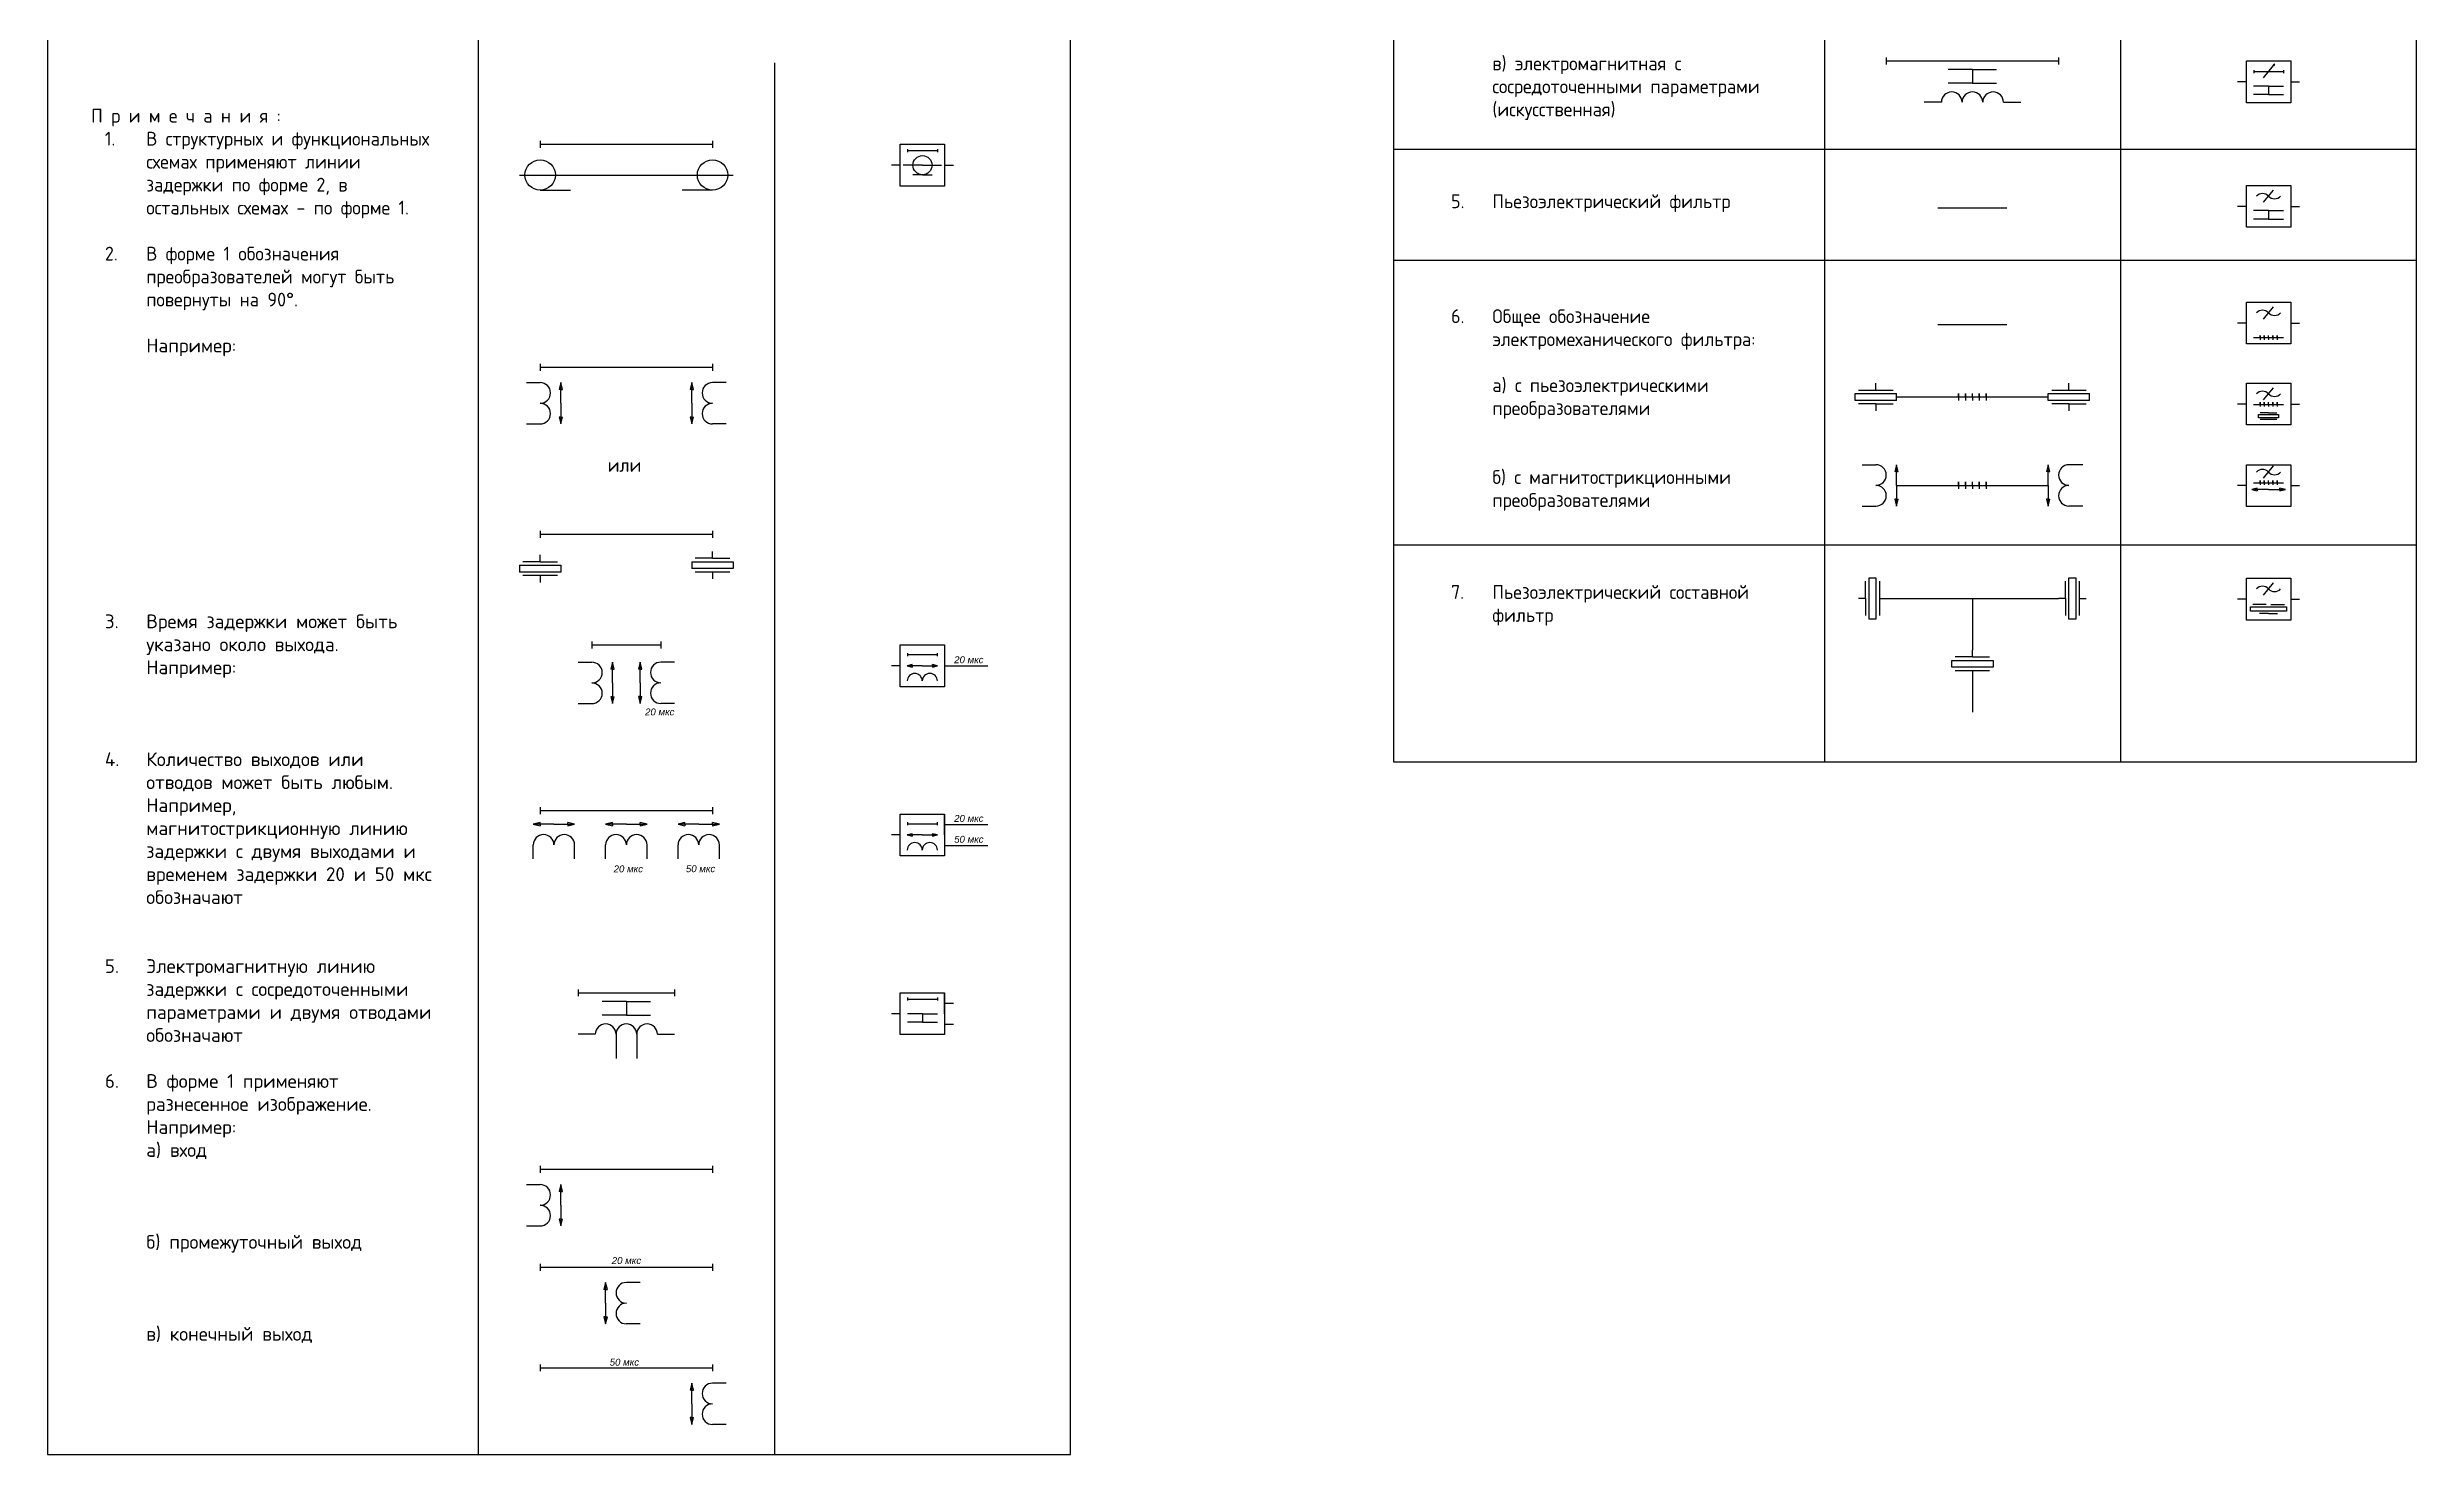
# Model space of a CAD drawing. Header units: millimetres. Extents: x 313 to 1942, y 262 to 1320.
# Drawn here: x 1255 to 1942, y 572 to 981 of the extents above; entities that cross this region are included whole.
import ezdxf

# ---------------------------------------------------------------- set-up
doc = ezdxf.new("R2010")
doc.units = ezdxf.units.MM
doc.layers.add('Рамка', color=250, linetype='Continuous', lineweight=25)
doc.styles.get("Standard").update_dxf_attribs({"font": 'arial.ttf'})

msp = doc.modelspace()

# ---------------------------------------------------------------- hatches: boundary and pattern name
at = {"layer": 'Рамка'}
h = msp.add_hatch(color=0, dxfattribs=at)
h.dxf.hatch_style = 1
h.paths.add_polyline_path([(1900.3, 975.48), (1900.41, 975.4), (1900.75, 975.82)])
h.paths.add_polyline_path([(1900.75, 975.82), (1900.41, 975.4), (1900.51, 975.31)])
at = {"layer": 'Рамка', "lineweight": 30}
h = msp.add_hatch(color=0, dxfattribs=at)
h.dxf.hatch_style = 1
h.paths.add_polyline_path([(1403.06, 881.4), (1403.56, 881.4), (1403.56, 883.4)])
h.paths.add_polyline_path([(1403.56, 883.4), (1403.56, 881.4), (1404.06, 881.4)])
h.paths.add_polyline_path([(1403.56, 871.4), (1403.56, 873.4), (1403.06, 873.4)])
h.paths.add_polyline_path([(1403.56, 871.4), (1404.06, 873.4), (1403.56, 873.4)])
h = msp.add_hatch(color=0, dxfattribs=at)
h.dxf.hatch_style = 1
h.paths.add_polyline_path([(1442.06, 873.4), (1441.56, 873.4), (1441.56, 871.4)])
h.paths.add_polyline_path([(1441.56, 871.4), (1441.56, 873.4), (1441.06, 873.4)])
h.paths.add_polyline_path([(1441.56, 883.4), (1441.56, 881.4), (1442.06, 881.4)])
h.paths.add_polyline_path([(1441.56, 883.4), (1441.06, 881.4), (1441.56, 881.4)])
h = msp.add_hatch(color=0, dxfattribs=at)
h.dxf.hatch_style = 1
h.paths.add_polyline_path([(1790.55, 857.58), (1791.05, 857.58), (1791.05, 859.58)])
h.paths.add_polyline_path([(1791.05, 859.58), (1791.05, 857.58), (1791.55, 857.58)])
h.paths.add_polyline_path([(1791.05, 847.58), (1791.05, 849.58), (1790.55, 849.58)])
h.paths.add_polyline_path([(1791.05, 847.58), (1791.55, 849.58), (1791.05, 849.58)])
h = msp.add_hatch(color=0, dxfattribs=at)
h.dxf.hatch_style = 1
h.paths.add_polyline_path([(1835.55, 849.58), (1835.05, 849.58), (1835.05, 847.58)])
h.paths.add_polyline_path([(1835.05, 847.58), (1835.05, 849.58), (1834.55, 849.58)])
h.paths.add_polyline_path([(1835.05, 859.58), (1835.05, 857.58), (1835.55, 857.58)])
h.paths.add_polyline_path([(1835.05, 859.58), (1834.55, 857.58), (1835.05, 857.58)])
h = msp.add_hatch(color=0, dxfattribs=at)
h.dxf.hatch_style = 1
h.paths.add_polyline_path([(1895.7, 851.98), (1895.7, 852.39), (1894.08, 852.39)])
h.paths.add_polyline_path([(1894.08, 852.39), (1895.7, 852.39), (1895.7, 852.79)])
h.paths.add_polyline_path([(1903.84, 852.39), (1902.21, 852.39), (1902.21, 851.98)])
h.paths.add_polyline_path([(1903.84, 852.39), (1902.21, 852.79), (1902.21, 852.39)])
h = msp.add_hatch(color=0, dxfattribs=at)
h.dxf.hatch_style = 1
h.paths.add_polyline_path([(1418.06, 800.27), (1418.56, 800.27), (1418.56, 802.27)])
h.paths.add_polyline_path([(1418.56, 802.27), (1418.56, 800.27), (1419.06, 800.27)])
h.paths.add_polyline_path([(1418.56, 790.27), (1418.56, 792.27), (1418.06, 792.27)])
h.paths.add_polyline_path([(1418.56, 790.27), (1419.06, 792.27), (1418.56, 792.27)])
h = msp.add_hatch(color=0, dxfattribs=at)
h.dxf.hatch_style = 1
h.paths.add_polyline_path([(1427.06, 792.3), (1426.56, 792.3), (1426.56, 790.3)])
h.paths.add_polyline_path([(1426.56, 790.3), (1426.56, 792.3), (1426.06, 792.3)])
h.paths.add_polyline_path([(1426.56, 802.3), (1426.56, 800.3), (1427.06, 800.3)])
h.paths.add_polyline_path([(1426.56, 802.3), (1426.06, 800.3), (1426.56, 800.3)])
h = msp.add_hatch(color=0, dxfattribs=at)
h.dxf.hatch_style = 1
h.paths.add_polyline_path([(1505.49, 800.84), (1505.49, 801.21), (1504.03, 801.21)])
h.paths.add_polyline_path([(1504.03, 801.21), (1505.49, 801.21), (1505.49, 801.57)])
h.paths.add_polyline_path([(1512.79, 801.21), (1511.33, 801.21), (1511.33, 800.84)])
h.paths.add_polyline_path([(1512.79, 801.21), (1511.33, 801.57), (1511.33, 801.21)])
h = msp.add_hatch(color=0, dxfattribs=at)
h.dxf.hatch_style = 1
h.paths.add_polyline_path([(1397.56, 754.76), (1397.56, 755.26), (1395.56, 755.26)])
h.paths.add_polyline_path([(1395.56, 755.26), (1397.56, 755.26), (1397.56, 755.76)])
h.paths.add_polyline_path([(1407.56, 755.26), (1405.56, 755.26), (1405.56, 754.76)])
h.paths.add_polyline_path([(1407.56, 755.26), (1405.56, 755.76), (1405.56, 755.26)])
h = msp.add_hatch(color=0, dxfattribs=at)
h.dxf.hatch_style = 1
h.paths.add_polyline_path([(1418.56, 754.76), (1418.56, 755.26), (1416.56, 755.26)])
h.paths.add_polyline_path([(1416.56, 755.26), (1418.56, 755.26), (1418.56, 755.76)])
h.paths.add_polyline_path([(1428.56, 755.26), (1426.56, 755.26), (1426.56, 754.76)])
h.paths.add_polyline_path([(1428.56, 755.26), (1426.56, 755.76), (1426.56, 755.26)])
h = msp.add_hatch(color=0, dxfattribs=at)
h.dxf.hatch_style = 1
h.paths.add_polyline_path([(1439.56, 754.76), (1439.56, 755.26), (1437.56, 755.26)])
h.paths.add_polyline_path([(1437.56, 755.26), (1439.56, 755.26), (1439.56, 755.76)])
h.paths.add_polyline_path([(1449.56, 755.26), (1447.56, 755.26), (1447.56, 754.76)])
h.paths.add_polyline_path([(1449.56, 755.26), (1447.56, 755.76), (1447.56, 755.26)])
h = msp.add_hatch(color=0, dxfattribs=at)
h.dxf.hatch_style = 1
h.paths.add_polyline_path([(1505.49, 751.79), (1505.49, 752.15), (1504.03, 752.15)])
h.paths.add_polyline_path([(1504.03, 752.15), (1505.49, 752.15), (1505.49, 752.52)])
h.paths.add_polyline_path([(1512.79, 752.15), (1511.33, 752.15), (1511.33, 751.79)])
h.paths.add_polyline_path([(1512.79, 752.15), (1511.33, 752.52), (1511.33, 752.15)])
h = msp.add_hatch(color=0, dxfattribs=at)
h.dxf.hatch_style = 1
h.paths.add_polyline_path([(1403.06, 648.73), (1403.56, 648.73), (1403.56, 650.73)])
h.paths.add_polyline_path([(1403.56, 650.73), (1403.56, 648.73), (1404.06, 648.73)])
h.paths.add_polyline_path([(1403.56, 638.73), (1403.56, 640.73), (1403.06, 640.73)])
h.paths.add_polyline_path([(1403.56, 638.73), (1404.06, 640.73), (1403.56, 640.73)])
h = msp.add_hatch(color=0, dxfattribs=at)
h.dxf.hatch_style = 1
h.paths.add_polyline_path([(1417.06, 612.32), (1416.56, 612.32), (1416.56, 610.32)])
h.paths.add_polyline_path([(1416.56, 610.32), (1416.56, 612.32), (1416.06, 612.32)])
h.paths.add_polyline_path([(1416.56, 622.32), (1416.56, 620.32), (1417.06, 620.32)])
h.paths.add_polyline_path([(1416.56, 622.32), (1416.06, 620.32), (1416.56, 620.32)])
h = msp.add_hatch(color=0, dxfattribs=at)
h.dxf.hatch_style = 1
h.paths.add_polyline_path([(1442.06, 583.12), (1441.56, 583.12), (1441.56, 581.12)])
h.paths.add_polyline_path([(1441.56, 581.12), (1441.56, 583.12), (1441.06, 583.12)])
h.paths.add_polyline_path([(1441.56, 593.12), (1441.56, 591.12), (1442.06, 591.12)])
h.paths.add_polyline_path([(1441.56, 593.12), (1441.06, 591.12), (1441.56, 591.12)])

# ---------------------------------------------------------------- linework, layer by layer
at = {"layer": 'Рамка', "color": 0, "lineweight": 30}
for p, q in [((1254.61, 1250), (1254.61, 572.38)), ((1379.61, 1250), (1379.61, 572.38)), ((1551.41, 572.38), (1551.41, 1250)), ((1645.1, 1250), (1645.1, 773.41)), ((1770.1, 1250), (1770.1, 773.41)), ((1941.91, 773.41), (1941.91, 1250)), ((1856, 1225.33), (1856, 773.41)), ((1465.51, 976.21), (1465.51, 572.38)), ((1645.1, 951.07), (1941.91, 951.07)), ((1645.1, 918.9), (1941.91, 918.9)), ((1645.1, 836.35), (1941.91, 836.35)), ((1645.1, 773.41), (1941.91, 773.41)), ((1254.61, 572.38), (1551.41, 572.38))]:
    msp.add_line(p, q, dxfattribs=at)
at = {"layer": 'Рамка', "color": 0}
for p, q in [((1645.1, 1056.7), (1645.1, 951.07)), ((1788.05, 977.72), (1788.05, 975.72)), ((1788.05, 976.72), (1838.05, 976.72)), ((1838.05, 977.72), (1838.05, 975.72)), ((1813.05, 974.22), (1806.05, 974.22)), ((1813.05, 970.22), (1806.05, 970.22)), ((1813.05, 974.22), (1813.05, 970.22)), ((1813.05, 974.22), (1820.05, 974.22)), ((1813.05, 970.22), (1820.05, 970.22)), ((1892.53, 970.66), (1889.96, 970.66)), ((1898.96, 969.42), (1894.62, 969.42)), ((1894.64, 974.05), (1894.64, 973.18)), ((1894.64, 973.62), (1903.27, 973.62)), ((1897.51, 971.84), (1900.41, 975.4)), ((1898.96, 969.42), (1898.96, 966.94)), ((1898.96, 969.42), (1903.29, 969.42)), ((1900.75, 975.82), (1900.3, 975.48)), ((1900.41, 975.4), (1900.3, 975.48)), ((1900.41, 975.4), (1900.75, 975.82)), ((1900.41, 975.4), (1900.51, 975.31)), ((1900.51, 975.31), (1900.75, 975.82)), ((1903.27, 974.05), (1903.27, 973.18)), ((1905.38, 970.66), (1907.95, 970.66)), ((1804.05, 964.72), (1799.05, 964.72)), ((1822.05, 964.72), (1827.05, 964.72)), ((1898.96, 966.94), (1894.62, 966.94)), ((1898.96, 966.94), (1903.29, 966.94)), ((1397.56, 953.54), (1397.56, 951.54)), ((1397.56, 952.54), (1447.56, 952.54)), ((1447.56, 953.54), (1447.56, 951.54)), ((1504.14, 951.16), (1504.14, 950.29)), ((1504.14, 950.73), (1512.78, 950.73)), ((1512.78, 951.16), (1512.78, 950.29)), ((1645.1, 951.07), (1645.1, 918.9)), ((1391.56, 943.62), (1453.56, 943.62)), ((1502.03, 946.47), (1499.46, 946.47)), ((1508.46, 946.47), (1502.9, 946.47)), ((1508.46, 943.7), (1505.68, 943.7)), ((1508.46, 946.47), (1514.02, 946.47)), ((1508.46, 943.7), (1511.24, 943.7)), ((1514.89, 946.47), (1517.46, 946.47)), ((1397.56, 939.22), (1406.35, 939.22)), ((1447.56, 939.22), (1438.77, 939.22)), ((1897.51, 935.71), (1900.41, 939.27)), ((1803.05, 934.13), (1823.05, 934.13)), ((1892.53, 934.53), (1889.96, 934.53)), ((1898.96, 933.29), (1894.62, 933.29)), ((1898.96, 930.81), (1894.62, 930.81)), ((1898.96, 933.29), (1898.96, 930.81)), ((1898.96, 933.29), (1903.29, 933.29)), ((1898.96, 930.81), (1903.29, 930.81)), ((1905.38, 934.53), (1907.95, 934.53)), ((1645.1, 918.9), (1645.1, 836.35)), ((1892.53, 900.66), (1889.96, 900.66)), ((1897.51, 901.84), (1900.41, 905.4)), ((1905.38, 900.66), (1907.95, 900.66)), ((1803.05, 900.26), (1823.05, 900.26)), ((1894.62, 896.45), (1903.29, 896.45)), ((1896.48, 896.45), (1896.48, 897.07)), ((1896.48, 897.07), (1896.48, 895.83)), ((1897.72, 896.45), (1897.72, 897.07)), ((1897.72, 897.07), (1897.72, 895.83)), ((1898.96, 896.45), (1898.96, 897.07)), ((1898.96, 896.45), (1898.96, 895.83)), ((1900.2, 896.45), (1900.2, 897.07)), ((1900.2, 897.07), (1900.2, 895.83)), ((1901.44, 896.45), (1901.44, 897.07)), ((1901.44, 897.07), (1901.44, 895.83)), ((1397.56, 888.83), (1397.56, 886.83)), ((1397.56, 887.83), (1447.56, 887.83)), ((1447.56, 888.83), (1447.56, 886.83)), ((1393.56, 883.4), (1397.56, 883.4)), ((1403.56, 883.4), (1403.06, 881.4)), ((1403.56, 881.4), (1403.06, 881.4)), ((1403.56, 881.4), (1403.56, 883.4)), ((1404.06, 881.4), (1403.56, 883.4)), ((1403.56, 877.4), (1403.56, 881.4)), ((1403.56, 881.4), (1404.06, 881.4)), ((1441.56, 883.4), (1441.06, 881.4)), ((1441.56, 881.4), (1441.06, 881.4)), ((1441.56, 881.4), (1441.56, 883.4)), ((1442.06, 881.4), (1441.56, 883.4)), ((1441.56, 877.4), (1441.56, 881.4)), ((1441.56, 881.4), (1442.06, 881.4)), ((1451.56, 883.4), (1447.56, 883.4)), ((1779.05, 878.24), (1779.05, 880.24)), ((1779.05, 880.24), (1785.05, 880.24)), ((1780.05, 881.24), (1790.05, 881.24)), ((1785.05, 881.24), (1785.05, 883.24)), ((1785.05, 880.24), (1791.05, 880.24)), ((1791.05, 878.24), (1791.05, 880.24)), ((1809.05, 879.24), (1809.05, 880.24)), ((1809.05, 880.24), (1809.05, 878.24)), ((1811.05, 879.24), (1811.05, 880.24)), ((1811.05, 880.24), (1811.05, 878.24)), ((1813.05, 879.24), (1813.05, 880.24)), ((1815.05, 879.24), (1815.05, 880.24)), ((1815.05, 880.24), (1815.05, 878.24)), ((1817.05, 879.24), (1817.05, 880.24)), ((1817.05, 880.24), (1817.05, 878.24)), ((1835.05, 878.24), (1835.05, 880.24)), ((1835.05, 880.24), (1841.05, 880.24)), ((1836.05, 881.24), (1846.05, 881.24)), ((1841.05, 881.24), (1841.05, 883.24)), ((1841.05, 880.24), (1847.05, 880.24)), ((1847.05, 878.24), (1847.05, 880.24)), ((1897.51, 878.36), (1900.41, 881.92)), ((1403.56, 873.4), (1403.06, 873.4)), ((1403.06, 873.4), (1403.56, 871.4)), ((1403.56, 877.4), (1403.56, 873.4)), ((1403.56, 873.4), (1404.06, 873.4)), ((1403.56, 873.4), (1403.56, 871.4)), ((1403.56, 871.4), (1404.06, 873.4)), ((1441.56, 873.4), (1441.06, 873.4)), ((1441.06, 873.4), (1441.56, 871.4)), ((1441.56, 877.4), (1441.56, 873.4)), ((1441.56, 873.4), (1442.06, 873.4)), ((1441.56, 873.4), (1441.56, 871.4)), ((1441.56, 871.4), (1442.06, 873.4)), ((1791.05, 878.24), (1779.05, 878.24)), ((1785.05, 877.24), (1780.05, 877.24)), ((1785.05, 877.24), (1790.05, 877.24)), ((1785.05, 877.24), (1785.05, 875.24)), ((1791.05, 879.24), (1835.05, 879.24)), ((1813.05, 879.24), (1813.05, 878.24)), ((1847.05, 878.24), (1835.05, 878.24)), ((1841.05, 877.24), (1836.05, 877.24)), ((1841.05, 877.24), (1846.05, 877.24)), ((1841.05, 877.24), (1841.05, 875.24)), ((1892.53, 877.18), (1889.96, 877.18)), ((1894.62, 877.06), (1903.29, 877.06)), ((1896.06, 873.2), (1896.06, 874.16)), ((1896.06, 874.16), (1901.85, 874.16)), ((1898.96, 873.2), (1896.06, 873.2)), ((1896.48, 877.06), (1896.48, 877.68)), ((1896.48, 877.68), (1896.48, 876.44)), ((1898.96, 874.65), (1896.55, 874.65)), ((1897.72, 877.06), (1897.72, 877.68)), ((1897.72, 877.68), (1897.72, 876.44)), ((1898.96, 877.06), (1898.96, 877.68)), ((1898.96, 877.06), (1898.96, 876.44)), ((1898.96, 874.65), (1901.37, 874.65)), ((1901.85, 873.2), (1898.96, 873.2)), ((1900.2, 877.06), (1900.2, 877.68)), ((1900.2, 877.68), (1900.2, 876.44)), ((1901.44, 877.06), (1901.44, 877.68)), ((1901.44, 877.68), (1901.44, 876.44)), ((1901.85, 874.16), (1901.85, 873.2)), ((1905.38, 877.18), (1907.95, 877.18)), ((1393.56, 871.4), (1397.56, 871.4)), ((1451.56, 871.4), (1447.56, 871.4)), ((1781.05, 859.58), (1785.05, 859.58)), ((1791.05, 859.58), (1790.55, 857.58)), ((1791.05, 857.58), (1791.05, 859.58)), ((1791.55, 857.58), (1791.05, 859.58)), ((1835.05, 859.58), (1834.55, 857.58)), ((1835.05, 857.58), (1835.05, 859.58)), ((1835.55, 857.58), (1835.05, 859.58)), ((1845.05, 859.58), (1841.05, 859.58)), ((1897.51, 855.65), (1900.41, 859.21)), ((1791.05, 857.58), (1790.55, 857.58)), ((1791.05, 853.58), (1791.05, 857.58)), ((1791.05, 857.58), (1791.55, 857.58)), ((1791.05, 853.58), (1835.05, 853.58)), ((1791.05, 853.58), (1791.05, 849.58)), ((1809.05, 853.58), (1809.05, 854.58)), ((1809.05, 854.58), (1809.05, 852.58)), ((1811.05, 853.58), (1811.05, 854.58)), ((1811.05, 854.58), (1811.05, 852.58)), ((1813.05, 853.58), (1813.05, 854.58)), ((1813.05, 853.58), (1813.05, 852.58)), ((1815.05, 853.58), (1815.05, 854.58)), ((1815.05, 854.58), (1815.05, 852.58)), ((1817.05, 853.58), (1817.05, 854.58)), ((1817.05, 854.58), (1817.05, 852.58)), ((1835.05, 857.58), (1834.55, 857.58)), ((1835.05, 853.58), (1835.05, 857.58)), ((1835.05, 857.58), (1835.55, 857.58)), ((1835.05, 853.58), (1835.05, 849.58)), ((1892.53, 853.52), (1889.96, 853.52)), ((1895.7, 852.79), (1894.08, 852.39)), ((1895.7, 852.39), (1894.08, 852.39)), ((1894.08, 852.39), (1895.7, 851.98)), ((1894.62, 854.35), (1903.29, 854.35)), ((1895.7, 852.39), (1895.7, 852.79)), ((1898.96, 852.39), (1895.7, 852.39)), ((1895.7, 852.39), (1895.7, 851.98)), ((1896.48, 854.35), (1896.48, 854.97)), ((1896.48, 854.97), (1896.48, 853.74)), ((1897.72, 854.35), (1897.72, 854.97)), ((1897.72, 854.97), (1897.72, 853.74)), ((1898.96, 854.35), (1898.96, 854.97)), ((1898.96, 854.35), (1898.96, 853.74)), ((1898.96, 852.39), (1902.21, 852.39)), ((1900.2, 854.35), (1900.2, 854.97)), ((1900.2, 854.97), (1900.2, 853.74)), ((1901.44, 854.35), (1901.44, 854.97)), ((1901.44, 854.97), (1901.44, 853.74)), ((1902.21, 852.39), (1902.21, 852.79)), ((1903.84, 852.39), (1902.21, 852.79)), ((1902.21, 852.39), (1902.21, 851.98)), ((1902.21, 852.39), (1903.84, 852.39)), ((1902.21, 851.98), (1903.84, 852.39)), ((1905.38, 853.52), (1907.95, 853.52)), ((1781.05, 847.58), (1785.05, 847.58)), ((1791.05, 849.58), (1790.55, 849.58)), ((1790.55, 849.58), (1791.05, 847.58)), ((1791.05, 849.58), (1791.55, 849.58)), ((1791.05, 849.58), (1791.05, 847.58)), ((1791.05, 847.58), (1791.55, 849.58)), ((1835.05, 849.58), (1834.55, 849.58)), ((1834.55, 849.58), (1835.05, 847.58)), ((1835.05, 849.58), (1835.55, 849.58)), ((1835.05, 849.58), (1835.05, 847.58)), ((1835.05, 847.58), (1835.55, 849.58)), ((1845.05, 847.58), (1841.05, 847.58)), ((1397.56, 840.39), (1397.56, 838.39)), ((1397.56, 839.39), (1447.56, 839.39)), ((1447.56, 840.39), (1447.56, 838.39)), ((1397.56, 831.42), (1397.56, 833.42)), ((1447.56, 832.42), (1442.56, 832.42)), ((1447.56, 832.42), (1447.56, 834.42)), ((1447.56, 832.42), (1452.56, 832.42)), ((1645.1, 836.35), (1645.1, 773.41)), ((1391.56, 830.42), (1403.56, 830.42)), ((1391.56, 830.42), (1391.56, 828.42)), ((1397.56, 828.42), (1391.56, 828.42)), ((1397.56, 831.42), (1392.56, 831.42)), ((1397.56, 831.42), (1402.56, 831.42)), ((1403.56, 828.42), (1397.56, 828.42)), ((1397.56, 827.42), (1397.56, 825.42)), ((1403.56, 830.42), (1403.56, 828.42)), ((1441.56, 831.42), (1453.56, 831.42)), ((1441.56, 831.42), (1441.56, 829.42)), ((1447.56, 829.42), (1441.56, 829.42)), ((1453.56, 829.42), (1447.56, 829.42)), ((1447.56, 828.42), (1447.56, 826.42)), ((1453.56, 831.42), (1453.56, 829.42)), ((1782.05, 820.8), (1782.05, 825.8)), ((1783.05, 814.8), (1783.05, 826.8)), ((1783.05, 826.8), (1785.05, 826.8)), ((1785.05, 826.8), (1785.05, 820.8)), ((1840.05, 820.8), (1840.05, 825.8)), ((1841.05, 814.8), (1841.05, 826.8)), ((1841.05, 826.8), (1843.05, 826.8)), ((1843.05, 826.8), (1843.05, 820.8)), ((1897.51, 821.76), (1900.41, 825.31)), ((1782.05, 820.8), (1780.05, 820.8)), ((1782.05, 820.8), (1782.05, 815.8)), ((1785.05, 820.8), (1785.05, 814.8)), ((1786.05, 820.8), (1788.05, 820.8)), ((1788.05, 820.8), (1838.05, 820.8)), ((1813.05, 820.8), (1813.05, 805.8)), ((1840.05, 820.8), (1838.05, 820.8)), ((1840.05, 820.8), (1840.05, 815.8)), ((1843.05, 820.8), (1843.05, 814.8)), ((1844.05, 820.8), (1846.05, 820.8)), ((1892.53, 820.58), (1889.96, 820.58)), ((1893.7, 817.05), (1893.7, 818.36)), ((1893.7, 818.36), (1904.21, 818.36)), ((1898.3, 819.02), (1894.36, 819.02)), ((1899.61, 819.02), (1903.55, 819.02)), ((1904.21, 818.36), (1904.21, 817.05)), ((1905.38, 820.58), (1907.95, 820.58)), ((1785.05, 814.8), (1783.05, 814.8)), ((1843.05, 814.8), (1841.05, 814.8)), ((1904.21, 817.05), (1893.7, 817.05)), ((1898.96, 816.39), (1896.33, 816.39)), ((1898.96, 816.39), (1901.58, 816.39)), ((1412.56, 808.27), (1412.56, 806.27)), ((1412.56, 807.27), (1432.56, 807.27)), ((1432.56, 808.27), (1432.56, 806.27)), ((1504.13, 804.9), (1504.13, 804.04)), ((1504.13, 804.47), (1512.7, 804.47)), ((1512.7, 804.9), (1512.7, 804.04)), ((1813.05, 803.8), (1813.05, 805.8)), ((1408.56, 802.27), (1412.56, 802.27)), ((1418.56, 802.27), (1418.06, 800.27)), ((1418.56, 800.27), (1418.06, 800.27)), ((1418.56, 800.27), (1418.56, 802.27)), ((1419.06, 800.27), (1418.56, 802.27)), ((1418.56, 796.27), (1418.56, 800.27)), ((1418.56, 800.27), (1419.06, 800.27)), ((1426.56, 802.3), (1426.06, 800.3)), ((1426.56, 800.3), (1426.06, 800.3)), ((1426.56, 800.3), (1426.56, 802.3)), ((1427.06, 800.3), (1426.56, 802.3)), ((1426.56, 796.3), (1426.56, 800.3)), ((1426.56, 800.3), (1427.06, 800.3)), ((1436.56, 802.3), (1432.56, 802.3)), ((1502.03, 801.21), (1499.46, 801.21)), ((1505.49, 801.57), (1504.03, 801.21)), ((1505.49, 801.21), (1504.03, 801.21)), ((1504.03, 801.21), (1505.49, 800.84)), ((1505.49, 801.21), (1505.49, 801.57)), ((1508.41, 801.21), (1505.49, 801.21)), ((1505.49, 801.21), (1505.49, 800.84)), ((1508.41, 801.21), (1511.33, 801.21)), ((1511.33, 801.21), (1511.33, 801.57)), ((1512.79, 801.21), (1511.33, 801.57)), ((1511.33, 801.21), (1511.33, 800.84)), ((1511.33, 801.21), (1512.79, 801.21)), ((1511.33, 800.84), (1512.79, 801.21)), ((1514.89, 801.21), (1527.4, 801.21)), ((1807.05, 800.8), (1807.05, 802.8)), ((1807.05, 802.8), (1819.05, 802.8)), ((1813.05, 800.8), (1807.05, 800.8)), ((1813.05, 803.8), (1808.05, 803.8)), ((1813.05, 803.8), (1818.05, 803.8)), ((1819.05, 800.8), (1813.05, 800.8)), ((1813.05, 799.8), (1813.05, 787.8)), ((1819.05, 802.8), (1819.05, 800.8)), ((1418.56, 792.27), (1418.06, 792.27)), ((1418.06, 792.27), (1418.56, 790.27)), ((1418.56, 796.27), (1418.56, 792.27)), ((1418.56, 792.27), (1419.06, 792.27)), ((1418.56, 792.27), (1418.56, 790.27)), ((1418.56, 790.27), (1419.06, 792.27)), ((1426.56, 792.3), (1426.06, 792.3)), ((1426.06, 792.3), (1426.56, 790.3)), ((1426.56, 796.3), (1426.56, 792.3)), ((1426.56, 792.3), (1427.06, 792.3)), ((1426.56, 792.3), (1426.56, 790.3)), ((1426.56, 790.3), (1427.06, 792.3)), ((1408.56, 790.27), (1412.56, 790.27)), ((1436.56, 790.3), (1432.56, 790.3)), ((1397.56, 760.21), (1397.56, 758.21)), ((1397.56, 759.21), (1447.56, 759.21)), ((1447.56, 760.21), (1447.56, 758.21)), ((1514.89, 752.15), (1514.89, 758.21)), ((1397.56, 755.76), (1395.56, 755.26)), ((1397.56, 755.26), (1395.56, 755.26)), ((1395.56, 755.26), (1397.56, 754.76)), ((1395.56, 745.26), (1395.56, 749.26)), ((1397.56, 755.26), (1397.56, 755.76)), ((1401.56, 755.26), (1397.56, 755.26)), ((1397.56, 755.26), (1397.56, 754.76)), ((1401.56, 755.26), (1405.56, 755.26)), ((1405.56, 755.26), (1405.56, 755.76)), ((1407.56, 755.26), (1405.56, 755.76)), ((1405.56, 755.26), (1405.56, 754.76)), ((1405.56, 755.26), (1407.56, 755.26)), ((1405.56, 754.76), (1407.56, 755.26)), ((1407.56, 745.26), (1407.56, 749.26)), ((1418.56, 755.76), (1416.56, 755.26)), ((1418.56, 755.26), (1416.56, 755.26)), ((1416.56, 755.26), (1418.56, 754.76)), ((1416.56, 745.26), (1416.56, 749.26)), ((1418.56, 755.26), (1418.56, 755.76)), ((1422.56, 755.26), (1418.56, 755.26)), ((1418.56, 755.26), (1418.56, 754.76)), ((1422.56, 755.26), (1426.56, 755.26)), ((1426.56, 755.26), (1426.56, 755.76)), ((1428.56, 755.26), (1426.56, 755.76)), ((1426.56, 755.26), (1426.56, 754.76)), ((1426.56, 755.26), (1428.56, 755.26)), ((1426.56, 754.76), (1428.56, 755.26)), ((1428.56, 745.26), (1428.56, 749.26)), ((1439.56, 755.76), (1437.56, 755.26)), ((1439.56, 755.26), (1437.56, 755.26)), ((1437.56, 755.26), (1439.56, 754.76)), ((1437.56, 745.26), (1437.56, 749.26)), ((1439.56, 755.26), (1439.56, 755.76)), ((1443.56, 755.26), (1439.56, 755.26)), ((1439.56, 755.26), (1439.56, 754.76)), ((1443.56, 755.26), (1447.56, 755.26)), ((1447.56, 755.26), (1447.56, 755.76)), ((1449.56, 755.26), (1447.56, 755.76)), ((1447.56, 755.26), (1447.56, 754.76)), ((1447.56, 755.26), (1449.56, 755.26)), ((1447.56, 754.76), (1449.56, 755.26)), ((1449.56, 745.26), (1449.56, 749.26)), ((1502.03, 752.15), (1499.46, 752.15)), ((1505.49, 752.52), (1504.03, 752.15)), ((1505.49, 752.15), (1504.03, 752.15)), ((1504.03, 752.15), (1505.49, 751.79)), ((1504.13, 755.84), (1504.13, 754.98)), ((1504.13, 755.41), (1512.7, 755.41)), ((1505.49, 752.15), (1505.49, 752.52)), ((1508.41, 752.15), (1505.49, 752.15)), ((1505.49, 752.15), (1505.49, 751.79)), ((1508.41, 752.15), (1511.33, 752.15)), ((1511.33, 752.15), (1511.33, 752.52)), ((1512.79, 752.15), (1511.33, 752.52)), ((1511.33, 752.15), (1511.33, 751.79)), ((1511.33, 752.15), (1512.79, 752.15)), ((1511.33, 751.79), (1512.79, 752.15)), ((1512.7, 755.84), (1512.7, 754.98)), ((1514.89, 755.18), (1527.4, 755.18)), ((1514.89, 752.15), (1514.89, 746.09)), ((1514.89, 749.12), (1527.4, 749.12)), ((1408.56, 707.34), (1408.56, 705.34)), ((1408.56, 706.34), (1436.56, 706.34)), ((1422.56, 703.84), (1415.56, 703.84)), ((1422.56, 703.84), (1422.56, 699.84)), ((1422.56, 703.84), (1429.56, 703.84)), ((1436.56, 707.34), (1436.56, 705.34)), ((1504.14, 704.96), (1504.14, 704.1)), ((1504.14, 704.53), (1512.78, 704.53)), ((1512.78, 704.96), (1512.78, 704.1)), ((1514.89, 700.28), (1514.89, 706.34)), ((1514.89, 706.34), (1514.89, 703.31)), ((1514.89, 703.31), (1517.47, 703.31)), ((1413.56, 694.34), (1408.56, 694.34)), ((1422.56, 699.84), (1415.56, 699.84)), ((1419.56, 694.34), (1419.56, 687.34)), ((1422.56, 699.84), (1429.56, 699.84)), ((1425.56, 694.34), (1425.56, 687.34)), ((1431.56, 694.34), (1436.56, 694.34)), ((1502.03, 700.28), (1499.46, 700.28)), ((1508.46, 700.28), (1504.13, 700.28)), ((1508.46, 697.8), (1504.13, 697.8)), ((1508.46, 700.28), (1508.46, 697.8)), ((1508.46, 700.28), (1512.8, 700.28)), ((1508.46, 697.8), (1512.8, 697.8)), ((1514.89, 697.25), (1517.47, 697.25)), ((1397.56, 656.17), (1397.56, 654.17)), ((1397.56, 655.17), (1447.56, 655.17)), ((1447.56, 656.17), (1447.56, 654.17)), ((1393.56, 650.73), (1397.56, 650.73)), ((1403.56, 650.73), (1403.06, 648.73)), ((1403.56, 648.73), (1403.06, 648.73)), ((1403.56, 648.73), (1403.56, 650.73)), ((1404.06, 648.73), (1403.56, 650.73)), ((1403.56, 644.73), (1403.56, 648.73)), ((1403.56, 648.73), (1404.06, 648.73)), ((1403.56, 640.73), (1403.06, 640.73)), ((1403.06, 640.73), (1403.56, 638.73)), ((1403.56, 644.73), (1403.56, 640.73)), ((1403.56, 640.73), (1404.06, 640.73)), ((1403.56, 640.73), (1403.56, 638.73)), ((1403.56, 638.73), (1404.06, 640.73)), ((1393.56, 638.73), (1397.56, 638.73)), ((1397.56, 627.75), (1397.56, 625.75)), ((1397.56, 626.75), (1447.56, 626.75)), ((1447.56, 627.75), (1447.56, 625.75)), ((1416.56, 622.32), (1416.06, 620.32)), ((1416.56, 620.32), (1416.06, 620.32)), ((1416.56, 620.32), (1416.56, 622.32)), ((1417.06, 620.32), (1416.56, 622.32)), ((1416.56, 616.32), (1416.56, 620.32)), ((1416.56, 620.32), (1417.06, 620.32)), ((1426.56, 622.32), (1422.56, 622.32)), ((1416.56, 612.32), (1416.06, 612.32)), ((1416.06, 612.32), (1416.56, 610.32)), ((1416.56, 616.32), (1416.56, 612.32)), ((1416.56, 612.32), (1417.06, 612.32)), ((1416.56, 612.32), (1416.56, 610.32)), ((1416.56, 610.32), (1417.06, 612.32)), ((1426.56, 610.32), (1422.56, 610.32)), ((1397.56, 598.55), (1397.56, 596.55)), ((1447.56, 598.55), (1447.56, 596.55)), ((1397.56, 597.55), (1447.56, 597.55)), ((1441.56, 593.12), (1441.06, 591.12)), ((1441.56, 591.12), (1441.06, 591.12)), ((1441.56, 591.12), (1441.56, 593.12)), ((1442.06, 591.12), (1441.56, 593.12)), ((1441.56, 587.12), (1441.56, 591.12)), ((1441.56, 591.12), (1442.06, 591.12)), ((1451.56, 593.12), (1447.56, 593.12)), ((1441.56, 587.12), (1441.56, 583.12)), ((1441.56, 583.12), (1441.06, 583.12)), ((1441.06, 583.12), (1441.56, 581.12)), ((1441.56, 583.12), (1442.06, 583.12)), ((1441.56, 583.12), (1441.56, 581.12)), ((1441.56, 581.12), (1442.06, 583.12)), ((1451.56, 581.12), (1447.56, 581.12))]:
    msp.add_line(p, q, dxfattribs=at)
at = {"layer": 'Рамка', "color": 7}
for p, q in [((1901.37, 872.72), (1896.55, 872.72)), ((1402.56, 827.42), (1392.56, 827.42)), ((1452.56, 828.42), (1442.56, 828.42)), ((1786.05, 825.8), (1786.05, 815.8)), ((1844.05, 825.8), (1844.05, 815.8)), ((1818.05, 799.8), (1808.05, 799.8))]:
    msp.add_line(p, q, dxfattribs=at)
at = {"layer": 'Рамка', "color": 0}
for points in [[(1892.53, 976.72), (1905.38, 976.72), (1905.38, 964.6), (1892.53, 964.6)], [(1502.03, 952.54), (1514.89, 952.54), (1514.89, 940.41), (1502.03, 940.41)], [(1892.53, 940.59), (1905.38, 940.59), (1905.38, 928.47), (1892.53, 928.47)], [(1892.53, 906.72), (1905.38, 906.72), (1905.38, 894.6), (1892.53, 894.6)], [(1892.53, 883.24), (1905.38, 883.24), (1905.38, 871.12), (1892.53, 871.12)], [(1892.53, 859.58), (1905.38, 859.58), (1905.38, 847.46), (1892.53, 847.46)], [(1892.53, 826.64), (1905.38, 826.64), (1905.38, 814.52), (1892.53, 814.52)], [(1502.03, 807.27), (1514.89, 807.27), (1514.89, 795.15), (1502.03, 795.15)], [(1502.03, 758.21), (1514.89, 758.21), (1514.89, 746.09), (1502.03, 746.09)], [(1502.03, 706.34), (1514.89, 706.34), (1514.89, 694.22), (1502.03, 694.22)]]:
    msp.add_lwpolyline(points, close=True, dxfattribs=at)
for centre, radius in [((1508.46, 946.47), 2.78), ((1397.56, 943.62), 4.4), ((1447.56, 943.62), 4.4)]:
    msp.add_circle(centre, radius, dxfattribs=at)
for centre, radius, start, end in [((1807.05, 964.72), 3, 360, 180), ((1813.05, 964.72), 3, 360, 180), ((1819.05, 964.72), 3, 360, 180), ((1897.21, 935.87), 2.38, 42.75247, 137.24753), ((1900.71, 939.1), 2.38, 222.75247, 317.24753), ((1897.21, 902), 2.38, 42.75247, 137.24753), ((1900.71, 905.24), 2.38, 222.75247, 317.24753), ((1397.56, 880.4), 3, 270, 90), ((1447.56, 880.4), 3, 90, 270), ((1897.21, 878.52), 2.38, 42.75247, 137.24753), ((1900.71, 881.76), 2.38, 222.75247, 317.24753), ((1397.56, 874.4), 3, 270, 90), ((1447.56, 874.4), 3, 90, 270), ((1785.05, 856.58), 3, 270, 90), ((1841.05, 856.58), 3, 90, 270), ((1785.05, 850.58), 3, 270, 90), ((1841.05, 850.58), 3, 90, 270), ((1897.21, 855.81), 2.38, 42.75247, 137.24753), ((1900.71, 859.05), 2.38, 222.75247, 317.24753), ((1897.21, 821.92), 2.38, 42.75247, 137.24753), ((1900.71, 825.15), 2.38, 222.75247, 317.24753), ((1412.56, 799.27), 3, 270, 90), ((1432.56, 799.3), 3, 90, 270), ((1506.22, 796.83), 2.19, 360, 180), ((1510.6, 796.83), 2.19, 360, 180), ((1412.56, 793.27), 3, 270, 90), ((1432.56, 793.3), 3, 90, 270), ((1398.56, 749.26), 3, 360, 180), ((1404.56, 749.26), 3, 360, 180), ((1419.56, 749.26), 3, 360, 180), ((1425.56, 749.26), 3, 360, 180), ((1440.56, 749.26), 3, 360, 180), ((1446.56, 749.26), 3, 360, 180), ((1506.22, 747.77), 2.19, 360, 180), ((1510.6, 747.77), 2.19, 360, 180), ((1416.56, 694.34), 3, 360, 180), ((1422.56, 694.34), 3, 360, 180), ((1428.56, 694.34), 3, 360, 180), ((1397.56, 647.73), 3, 270, 90), ((1397.56, 641.73), 3, 270, 90), ((1422.56, 619.32), 3, 90, 270), ((1422.56, 613.32), 3, 90, 270), ((1447.56, 590.12), 3, 90, 270), ((1447.56, 584.12), 3, 90, 270)]:
    msp.add_arc(centre, radius, start, end, dxfattribs=at)

# ---------------------------------------------------------------- texts
at = {"layer": 'Рамка', "color": 0, "lineweight": 30, "char_height": 4, "attachment_point": 1}
for s, width, heights, insert in [('\\pxi-3,l4,t4;{\\fGOST type B|b0|i0|c204|p34;1.^IЛиния задержки с пьезоэлектрическим преобразователем с твердым материалом\\P\\pi0,l0,tz;\\P\\P\\pi-3,l4,t4;2.^IЛиния задержки с пьезоэлектрическим преобразователем с жидким наполнителем, например ртутным, с указанием времени задержки 20 мкс\\P\\pi0,l0,tz;\\P\\P\\pi-3,l4,t4;3.^IЛиния задержки с магнитострикционным преобразователем и согласованным по импедансу проводником\\P\\pi0,l0,tz;\\P\\P\\P\\pi-3,l4,t4;4.^IРегулируемая линия задержки\\fGOST type B|b0|i0|c0|p34;:\\P\\pi0,tz;\\fGOST type B|b0|i0|c204|p34;а) пьезоэлектрическая\\P\\P\\P\\P\\Pб) коаксальная\\P\\P\\P\\Pв) электромагнитная с сосредоточенными параметрами (искусственная)\\P\\P\\P\\P\\pi-3,t4;5.^IПьезоэлектрический фильтр\\P\\pi0,tz;\\P\\P\\P\\P\\pi-3,t4;6.^IОбщее обозначение электромеханического фильтра\\fGOST type B|b0|i0|c0|p34;:\\fGOST type B|b0|i0|c204|p34;\\P\\pi0,tz;\\Pа) с пьезоэлектрическими преобразователями \\P\\P\\Pб) с магнитострикционными преобразователями\\P\\P\\P\\P\\pi-3,t4;7.^IПьезоэлектрический составной фильтр}', 98.5738, [463.36], (1657.79, 1191.38)), ('{\\fGOST type B|b0|i0|c0|p34;4.\\fGOST type B|b0|i0|c204|p34; Электромагнитная\\fGOST type B|b0|i0|c0|p34;:\\P\\P\\fGOST type B|b0|i0|c204|p34;а) с сосредоточенными параметрами (искусственная)\\PП р и  м е ч а н и я\\fGOST type B|b0|i0|c0|p34; :\\fGOST type B|b0|i0|c204|p34;\\P\\pxi-3,l4,t4;1.^IЗнак задержки допускается не указывать. Количество полуокружностей определяется количеством отводов, например двухотводная\\P2.^IПри изображении развёрнутой схемы линии задержки над обозначениями элементов, входящих в состав этой линии, рекомендуется указывать обозначение задержки.\\P\\pi0,l0,tz;\\Pб) с распределенными параметрами (коаксиальная).\\fGOST type B|b0|i0|c0|p34;\\P\\P\\P\\P\\P\\fGOST type B|b0|i0|c204|p34;П р и м е ч а н и я\\fGOST type B|b0|i0|c0|p34; :\\P\\pi-3,l4,t4;\\fGOST type B|b0|i0|c204|p34;1.^IВ структурных и функциональных схемах применяют линии задержки по форме 2, в остальных схемах - по форме 1.\\P\\pi0,l0,tz;\\P\\pi-3,l4,t4;2.^IВ форме 1 обозначения преобразователей могут быть повернуты на 90\\fISOCPEUR|b0|i0|c0|p34;%%D\\fISOCPEUR|b0|i0|c204|p34;.\\fISOCPEUR|b0|i0|c0|p34;\\P\\pi0,l0,tz;\\P\\pi4;\\fISOCPEUR|b0|i0|c204|p34;Например\\fISOCPEUR|b0|i0|c0|p34;:\\P\\P\\P\\P\\P\\P\\P\\P\\P\\P\\P\\P\\pi-3,l4,t4;\\fISOCPEUR|b0|i0|c204|p34;3.^IВремя задержки может быть указано около выхода. Например\\fISOCPEUR|b0|i0|c0|p34;:\\P\\pi4,l0,tz;\\P\\P\\P\\pi-3,l4,t4;\\fISOCPEUR|b0|i0|c204|p34;4.^IКоличество выходов или отводов может быть любым. Например, магнитострикционную линию задержки с двумя выходами и временем задержки 20 и 50 мкс обозначают\\fISOCPEUR|b0|i0|c0|p34;\\P\\pi0,l0,tz;\\P\\pi4;\\P\\pi-3,l4,t4;\\fISOCPEUR|b0|i0|c204|p34;5.^IЭлектромагнитную линию задержки с сосредоточенными параметрами и двумя отводами обозначают\\fISOCPEUR|b0|i0|c0|p34;\\P\\pi4,l0,tz;\\P\\pi-3,l4,t4;\\fISOCPEUR|b0|i0|c204|p34;6.^IВ форме 1 применяют разнесенное изображение. Например\\fISOCPEUR|b0|i0|c0|p34;:\\P\\pi0,tz;\\fISOCPEUR|b0|i0|c204|p34;а) вход\\fISOCPEUR|b0|i0|c0|p34;\\P\\fISOCPEUR|b0|i0|c204|p34;\\P\\P\\Pб) промежуточный выход\\fISOCPEUR|b0|i0|c0|p34;\\P\\fISOCPEUR|b0|i0|c204|p34;\\P\\P\\Pв) конечный выход}', 98.5738, [0], (1267.29, 1116.19)), ('\\pxqc;{\\fGOST type B|b0|i0|c204|p34;или}', 30.2128, [0], (1406.92, 861.49))]:
    msp.add_mtext_dynamic_manual_height_columns(s, width=width, gutter_width=7.5, heights=heights, dxfattribs=dict(at, insert=insert))
at = {"layer": 'Рамка', "color": 0, "char_height": 2, "attachment_point": 1}
for s, insert in [('\\pxqc;{\\fArial|b0|i1|c204|p34;20 мкс}', (1511.92, 803.99)), ('\\pxqc;{\\fArial|b0|i1|c204|p34;20 мкс}', (1422.25, 788.85)), ('\\pxqc;{\\fArial|b0|i1|c204|p34;20 мкс}', (1511.92, 757.96)), ('\\pxqc;{\\fArial|b0|i1|c204|p34;50 мкс}', (1511.92, 751.9)), ('\\pxqc;{\\fArial|b0|i1|c204|p34;20 мкс}', (1413.13, 743.31)), ('\\pxqc;{\\fArial|b0|i1|c204|p34;50 мкс}', (1434.1, 743.36)), ('\\pxqc;{\\fArial|b0|i1|c204|p34;20 мкс}', (1412.59, 629.69)), ('\\pxqc;{\\fArial|b0|i1|c204|p34;50 мкс}', (1411.99, 600.2))]:
    msp.add_mtext_dynamic_manual_height_columns(s, width=20, gutter_width=7.5, heights=[0], dxfattribs=dict(at, insert=insert))

doc.saveas('drawing.dxf')
